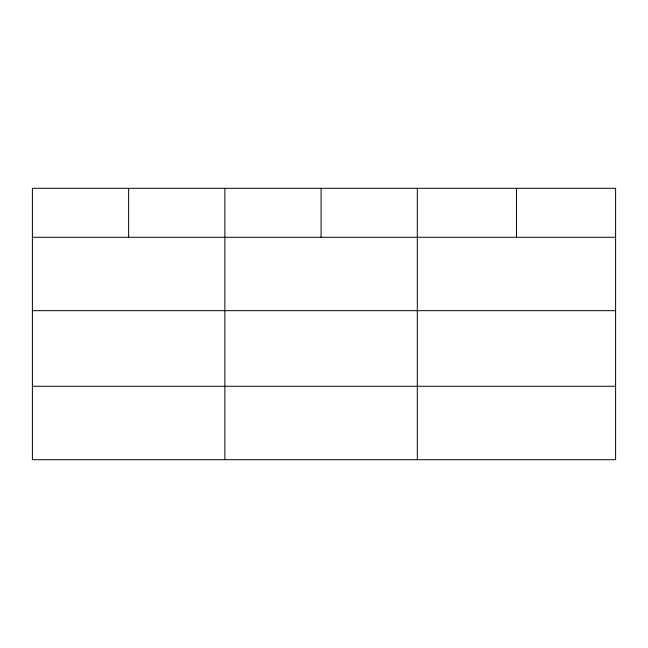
<?xml version="1.0" encoding="UTF-8"?>
<svg xmlns="http://www.w3.org/2000/svg" width="648" height="648" viewBox="0 0 648 648"><rect width="100%" height="100%" fill="white"/><g stroke="black" fill="none" stroke-linecap="round" stroke-linejoin="round"><path stroke-width="0.97" d="M32.4 237.281L615.6 237.281M32.4 310.676L615.6 310.676M32.4 386.289L615.6 386.289M516.456 188.317L516.456 237.281M417.312 188.317L417.312 459.683M321.084 188.317L321.084 237.281M224.856 188.317L224.856 459.683M128.628 188.317L128.628 237.281M615.6 188.317L32.4 188.317L32.4 459.683L615.6 459.683L615.6 188.317"/></g></svg>
